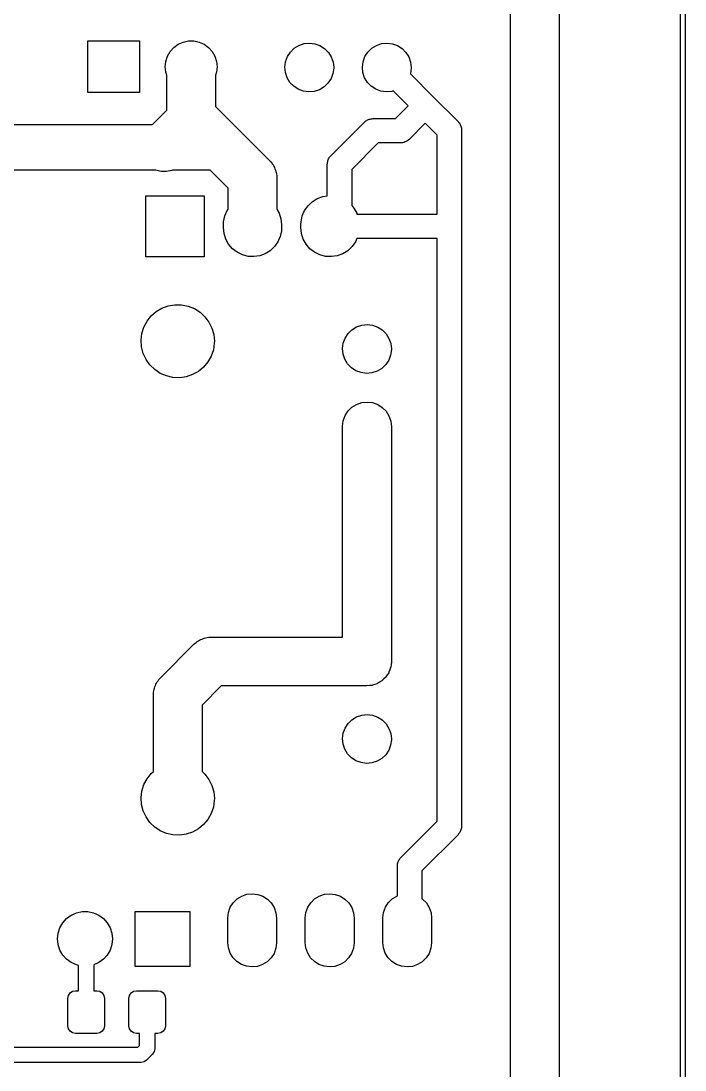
# Model space of a CAD drawing. Extents: x 10 to 287, y -200 to -10.
# Drawn here: x 185.16 to 206.92, y -85.2 to -50.8 of the extents above; entities that cross this region are included whole.
import ezdxf

# ---------------------------------------------------------------- set-up
doc = ezdxf.new("R2010")
doc.units = 0
doc.layers.add('BLACK', color=7, linetype='CONTINUOUS')

msp = doc.modelspace()

# ---------------------------------------------------------------- linework, layer by layer
at = {"layer": 'BLACK', "linetype": 'CONTINUOUS'}
for p, q in [((206.921, -36.8038), (206.921, -122.27)), ((206.771, -122.195), (206.771, -36.8788)), ((202.8, -49.4), (202.8, -95.8868)), ((201.2, -95.5554), (201.2, -49.7241)), ((187.35, -53.15), (187.35, -51.45)), ((187.35, -51.45), (189.05, -51.45)), ((189.05, -51.45), (189.05, -53.15)), ((190.171, -51.6683), (190.315, -51.5639)), ((190.315, -51.5639), (190.477, -51.4916)), ((190.477, -51.4916), (190.651, -51.4547)), ((190.651, -51.4547), (190.829, -51.4547)), ((190.829, -51.4547), (191.003, -51.4916)), ((191.003, -51.4916), (191.165, -51.5639)), ((191.165, -51.5639), (191.309, -51.6683)), ((194.269, -51.6011), (194.438, -51.5437)), ((194.438, -51.5437), (194.616, -51.525)), ((194.616, -51.525), (194.793, -51.5461)), ((194.793, -51.5461), (194.961, -51.606)), ((196.809, -51.6011), (196.978, -51.5437)), ((196.978, -51.5437), (197.156, -51.525)), ((197.156, -51.525), (197.333, -51.5461)), ((197.333, -51.5461), (197.501, -51.606)), ((189.963, -51.9543), (190.052, -51.8004)), ((190.052, -51.8004), (190.171, -51.6683)), ((191.309, -51.6683), (191.428, -51.8004)), ((191.428, -51.8004), (191.517, -51.9543)), ((193.893, -51.9693), (193.99, -51.8194)), ((193.99, -51.8194), (194.117, -51.6946)), ((194.117, -51.6946), (194.269, -51.6011)), ((194.961, -51.606), (195.111, -51.7015)), ((195.111, -51.7015), (195.237, -51.8281)), ((195.237, -51.8281), (195.331, -51.9793)), ((196.433, -51.9693), (196.53, -51.8194)), ((196.53, -51.8194), (196.657, -51.6946)), ((196.657, -51.6946), (196.809, -51.6011)), ((197.501, -51.606), (197.651, -51.7015)), ((197.651, -51.7015), (197.777, -51.8281)), ((197.777, -51.8281), (197.871, -51.9793)), ((189.89, -52.3), (189.909, -52.1233)), ((189.909, -52.1233), (189.963, -51.9543)), ((191.517, -51.9543), (191.571, -52.1233)), ((191.571, -52.1233), (191.59, -52.3)), ((193.81, -52.3138), (193.832, -52.1369)), ((193.832, -52.1369), (193.893, -51.9693)), ((195.331, -51.9793), (195.39, -52.1478)), ((195.39, -52.1478), (195.41, -52.325)), ((196.35, -52.3138), (196.372, -52.1369)), ((196.372, -52.1369), (196.433, -51.9693)), ((197.871, -51.9793), (197.93, -52.1478)), ((197.93, -52.1478), (197.95, -52.325)), ((189.909, -52.4767), (189.89, -52.3)), ((189.94, -52.5734), (189.909, -52.4767)), ((189.94, -53.7286), (189.94, -52.5734)), ((191.571, -52.4767), (191.54, -52.5734)), ((191.54, -52.5734), (191.54, -53.6086)), ((191.59, -52.3), (191.571, -52.4767)), ((193.827, -52.4913), (193.81, -52.3138)), ((193.884, -52.6606), (193.827, -52.4913)), ((195.385, -52.524), (195.322, -52.6907)), ((195.41, -52.3473), (195.385, -52.524)), ((195.41, -52.325), (195.41, -52.3473)), ((196.367, -52.4913), (196.35, -52.3138)), ((196.424, -52.6606), (196.367, -52.4913)), ((197.925, -52.524), (197.922, -52.5314)), ((197.922, -52.5314), (198.695, -53.3047)), ((197.95, -52.3473), (197.925, -52.524)), ((197.95, -52.325), (197.95, -52.3473)), ((193.976, -52.8131), (193.884, -52.6606)), ((194.1, -52.9414), (193.976, -52.8131)), ((194.249, -53.0391), (194.1, -52.9414)), ((195.094, -52.9622), (194.94, -53.0535)), ((195.223, -52.8392), (195.094, -52.9622)), ((195.322, -52.6907), (195.223, -52.8392)), ((196.516, -52.8131), (196.424, -52.6606)), ((196.64, -52.9414), (196.516, -52.8131)), ((196.789, -53.0391), (196.64, -52.9414)), ((189.05, -53.15), (187.35, -53.15)), ((194.416, -53.1012), (194.249, -53.0391)), ((194.593, -53.1248), (194.416, -53.1012)), ((194.771, -53.1087), (194.593, -53.1248)), ((194.94, -53.0535), (194.771, -53.1087)), ((196.956, -53.1012), (196.789, -53.0391)), ((197.133, -53.1248), (196.956, -53.1012)), ((197.311, -53.1087), (197.133, -53.1248)), ((197.354, -53.0947), (197.311, -53.1087)), ((197.847, -53.5875), (197.354, -53.0947)), ((198.695, -53.3047), (198.695, -53.3047)), ((198.695, -53.3047), (199.483, -54.0922)), ((191.54, -53.6086), (192.666, -54.7343)), ((197.434, -54), (197.847, -53.5875)), ((189.474, -54.1946), (189.94, -53.7286)), ((196.607, -54.0147), (196.637, -54.0049)), ((196.637, -54.0049), (196.669, -54.0049)), ((196.669, -54.0049), (196.7, -54)), ((196.7, -54), (197.434, -54)), ((178.937, -54.1946), (189.474, -54.1946)), ((195.317, -55.2172), (196.417, -54.1172)), ((196.417, -54.1172), (196.443, -54.0987)), ((196.443, -54.0987), (196.465, -54.0764)), ((196.465, -54.0764), (196.493, -54.0621)), ((196.493, -54.0621), (196.518, -54.0436)), ((196.518, -54.0436), (196.548, -54.0339)), ((196.548, -54.0339), (196.576, -54.0196)), ((196.576, -54.0196), (196.607, -54.0147)), ((198.412, -54.1532), (197.883, -54.6828)), ((198.8, -54.5407), (198.412, -54.1532)), ((199.483, -54.0922), (199.501, -54.1176)), ((199.501, -54.1176), (199.524, -54.1399)), ((199.524, -54.1399), (199.538, -54.1679)), ((199.538, -54.1679), (199.556, -54.1934)), ((199.556, -54.1934), (199.566, -54.2233)), ((199.566, -54.2233), (199.58, -54.2514)), ((199.58, -54.2514), (199.585, -54.2825)), ((199.585, -54.2825), (199.595, -54.3124)), ((199.595, -54.3124), (199.595, -54.3439)), ((199.595, -54.3439), (199.6, -54.375)), ((197.883, -54.6828), (197.857, -54.7013)), ((198.8, -57.1296), (198.8, -54.5407)), ((199.6, -54.375), (199.6, -77.2)), ((192.666, -54.7343), (192.666, -54.7344)), ((192.666, -54.7344), (193.315, -55.3832)), ((196.866, -54.8), (196, -55.6657)), ((197.6, -54.8), (196.866, -54.8)), ((197.631, -54.7951), (197.6, -54.8)), ((197.663, -54.7951), (197.631, -54.7951)), ((197.693, -54.7853), (197.663, -54.7951)), ((197.724, -54.7804), (197.693, -54.7853)), ((197.752, -54.7661), (197.724, -54.7804)), ((197.782, -54.7564), (197.752, -54.7661)), ((197.807, -54.7379), (197.782, -54.7564)), ((197.835, -54.7236), (197.807, -54.7379)), ((197.857, -54.7013), (197.835, -54.7236)), ((193.315, -55.3832), (193.322, -55.3911)), ((195.215, -55.4075), (195.22, -55.3764)), ((195.22, -55.3764), (195.234, -55.3483)), ((195.234, -55.3483), (195.244, -55.3184)), ((195.244, -55.3184), (195.262, -55.2929)), ((195.262, -55.2929), (195.276, -55.2649)), ((195.276, -55.2649), (195.299, -55.2426)), ((195.299, -55.2426), (195.317, -55.2172)), ((189.579, -55.6946), (179.579, -55.6946)), ((189.584, -55.6973), (189.579, -55.6946)), ((189.758, -55.7386), (189.584, -55.6973)), ((190.111, -55.7028), (189.936, -55.7405)), ((190.128, -55.6946), (190.111, -55.7028)), ((191.363, -55.6946), (190.128, -55.6946)), ((191.534, -55.8657), (191.363, -55.6946)), ((193.322, -55.3911), (193.347, -55.4232)), ((193.347, -55.4232), (193.376, -55.4519)), ((193.376, -55.4519), (193.402, -55.4934)), ((193.402, -55.4934), (193.432, -55.5321)), ((193.432, -55.5321), (193.449, -55.5688)), ((193.449, -55.5688), (193.47, -55.6032)), ((193.47, -55.6032), (193.486, -55.6494)), ((193.486, -55.6494), (193.507, -55.6937)), ((193.507, -55.6937), (193.516, -55.7333)), ((195.2, -55.5), (195.205, -55.4689)), ((195.2, -56.5371), (195.2, -55.5)), ((195.205, -55.4374), (195.215, -55.4075)), ((195.205, -55.4689), (195.205, -55.4374)), ((196, -55.6657), (196, -56.8557)), ((189.936, -55.7405), (189.758, -55.7386)), ((191.949, -56.2802), (191.534, -55.8657)), ((191.534, -55.8657), (191.534, -55.8657)), ((193.516, -55.7333), (193.529, -55.7716)), ((193.529, -55.7716), (193.534, -55.8202)), ((193.534, -55.8202), (193.545, -55.868)), ((193.545, -55.868), (193.544, -55.9086)), ((193.544, -55.9086), (193.549, -55.9489)), ((193.549, -55.9489), (193.549, -56.9707)), ((191.949, -56.9725), (191.949, -56.2802)), ((189.256, -58.5296), (189.256, -56.5296)), ((189.256, -56.5296), (191.161, -56.5296)), ((191.161, -56.5296), (191.161, -58.5296)), ((194.568, -56.8597), (194.708, -56.7274)), ((194.708, -56.7274), (194.871, -56.626)), ((194.871, -56.626), (195.052, -56.5595)), ((195.052, -56.5595), (195.2, -56.5371)), ((191.841, -57.1941), (191.917, -57.0174)), ((191.917, -57.0174), (191.949, -56.9725)), ((193.549, -56.9707), (193.624, -57.1069)), ((194.381, -57.1941), (194.457, -57.0174)), ((194.457, -57.0174), (194.568, -56.8597)), ((196, -56.8557), (196.071, -56.9385)), ((196.071, -56.9385), (196.164, -57.1069)), ((191.796, -57.4821), (191.802, -57.3825)), ((191.802, -57.3825), (191.841, -57.1941)), ((193.624, -57.1069), (193.682, -57.2906)), ((193.682, -57.2906), (193.701, -57.4821)), ((194.336, -57.4821), (194.342, -57.3825)), ((194.342, -57.3825), (194.381, -57.1941)), ((196.164, -57.1069), (196.171, -57.1296)), ((196.171, -57.1296), (198.8, -57.1296)), ((191.796, -57.5771), (191.796, -57.4821)), ((191.816, -57.7686), (191.796, -57.5771)), ((191.873, -57.9523), (191.816, -57.7686)), ((193.696, -57.6767), (193.657, -57.8651)), ((193.701, -57.5771), (193.696, -57.6767)), ((193.701, -57.4821), (193.701, -57.5771)), ((194.336, -57.5771), (194.336, -57.4821)), ((194.356, -57.7686), (194.336, -57.5771)), ((194.413, -57.9523), (194.356, -57.7686)), ((191.967, -58.1207), (191.873, -57.9523)), ((192.092, -58.2669), (191.967, -58.1207)), ((193.58, -58.0418), (193.47, -58.1995)), ((193.657, -57.8651), (193.58, -58.0418)), ((194.507, -58.1207), (194.413, -57.9523)), ((194.632, -58.2669), (194.507, -58.1207)), ((196.12, -58.0418), (196.01, -58.1995)), ((196.169, -57.9296), (196.12, -58.0418)), ((198.8, -57.9296), (196.169, -57.9296)), ((198.8, -77.0343), (198.8, -57.9296)), ((192.244, -58.3849), (192.092, -58.2669)), ((192.417, -58.4699), (192.244, -58.3849)), ((192.603, -58.5184), (192.417, -58.4699)), ((193.166, -58.4332), (192.986, -58.4997)), ((193.33, -58.3318), (193.166, -58.4332)), ((193.47, -58.1995), (193.33, -58.3318)), ((194.784, -58.3849), (194.632, -58.2669)), ((194.957, -58.4699), (194.784, -58.3849)), ((195.143, -58.5184), (194.957, -58.4699)), ((195.706, -58.4332), (195.526, -58.4997)), ((195.87, -58.3318), (195.706, -58.4332)), ((196.01, -58.1995), (195.87, -58.3318)), ((191.161, -58.5296), (189.256, -58.5296)), ((192.795, -58.5285), (192.603, -58.5184)), ((192.986, -58.4997), (192.795, -58.5285)), ((195.335, -58.5285), (195.143, -58.5184)), ((195.526, -58.4997), (195.335, -58.5285)), ((189.783, -60.2169), (189.989, -60.1409)), ((189.989, -60.1409), (190.206, -60.1037)), ((190.206, -60.1037), (190.425, -60.1066)), ((190.425, -60.1066), (190.641, -60.1494)), ((190.641, -60.1494), (190.845, -60.2308)), ((189.294, -60.6464), (189.43, -60.474)), ((189.43, -60.474), (189.595, -60.3292)), ((189.595, -60.3292), (189.783, -60.2169)), ((190.845, -60.2308), (191.031, -60.348)), ((191.031, -60.348), (191.192, -60.497)), ((191.192, -60.497), (191.323, -60.673)), ((189.126, -61.0505), (189.191, -60.8408)), ((189.191, -60.8408), (189.294, -60.6464)), ((191.323, -60.673), (191.42, -60.87)), ((191.42, -60.87), (191.48, -61.0813)), ((196.007, -60.9246), (196.159, -60.8311)), ((196.159, -60.8311), (196.328, -60.7737)), ((196.328, -60.7737), (196.506, -60.755)), ((196.506, -60.755), (196.683, -60.7761)), ((196.683, -60.7761), (196.851, -60.836)), ((196.851, -60.836), (197.001, -60.9315)), ((189.1, -61.2686), (189.126, -61.0505)), ((191.48, -61.0813), (191.5, -61.3)), ((195.722, -61.3669), (195.783, -61.1993)), ((195.783, -61.1993), (195.88, -61.0494)), ((195.88, -61.0494), (196.007, -60.9246)), ((197.001, -60.9315), (197.127, -61.0581)), ((197.127, -61.0581), (197.221, -61.2093)), ((197.221, -61.2093), (197.28, -61.3778)), ((189.115, -61.4877), (189.1, -61.2686)), ((189.169, -61.7006), (189.115, -61.4877)), ((191.498, -61.3628), (191.467, -61.5801)), ((191.5, -61.3), (191.498, -61.3628)), ((195.7, -61.5438), (195.722, -61.3669)), ((195.717, -61.7213), (195.7, -61.5438)), ((197.28, -61.3778), (197.3, -61.555)), ((197.3, -61.555), (197.3, -61.5773)), ((189.261, -61.9), (189.169, -61.7006)), ((189.388, -62.0793), (189.261, -61.9)), ((191.396, -61.7881), (191.289, -61.9797)), ((191.467, -61.5801), (191.396, -61.7881)), ((195.774, -61.8906), (195.717, -61.7213)), ((195.866, -62.0431), (195.774, -61.8906)), ((197.275, -61.754), (197.212, -61.9207)), ((197.3, -61.5773), (197.275, -61.754)), ((189.545, -62.2326), (189.388, -62.0793)), ((189.727, -62.3546), (189.545, -62.2326)), ((191.149, -62.1485), (190.98, -62.289)), ((191.289, -61.9797), (191.149, -62.1485)), ((195.99, -62.1714), (195.866, -62.0431)), ((196.139, -62.2691), (195.99, -62.1714)), ((196.984, -62.1922), (196.83, -62.2835)), ((197.113, -62.0692), (196.984, -62.1922)), ((197.212, -61.9207), (197.113, -62.0692)), ((189.929, -62.4413), (189.727, -62.3546)), ((190.143, -62.4897), (189.929, -62.4413)), ((190.363, -62.4984), (190.143, -62.4897)), ((190.58, -62.4668), (190.363, -62.4984)), ((190.788, -62.3963), (190.58, -62.4668)), ((190.98, -62.289), (190.788, -62.3963)), ((196.306, -62.3312), (196.139, -62.2691)), ((196.483, -62.3548), (196.306, -62.3312)), ((196.661, -62.3387), (196.483, -62.3548)), ((196.83, -62.2835), (196.661, -62.3387)), ((196.328, -63.3137), (196.506, -63.295)), ((196.506, -63.295), (196.683, -63.3161)), ((195.783, -63.7393), (195.88, -63.5894)), ((195.88, -63.5894), (196.007, -63.4646)), ((196.007, -63.4646), (196.159, -63.3711)), ((196.159, -63.3711), (196.328, -63.3137)), ((196.683, -63.3161), (196.851, -63.376)), ((196.851, -63.376), (197.001, -63.4715)), ((197.001, -63.4715), (197.127, -63.5981)), ((197.127, -63.5981), (197.221, -63.7493)), ((195.7, -64.0838), (195.722, -63.9069)), ((195.722, -63.9069), (195.783, -63.7393)), ((197.221, -63.7493), (197.28, -63.9178)), ((197.28, -63.9178), (197.3, -64.095)), ((195.7, -64.095), (195.7, -64.0838)), ((195.7, -71.005), (195.7, -64.095)), ((197.3, -64.095), (197.3, -71.805)), ((190.837, -71.2315), (190.869, -71.2066)), ((190.869, -71.2066), (190.898, -71.178)), ((190.898, -71.178), (190.94, -71.1521)), ((190.94, -71.1521), (190.978, -71.1222)), ((190.978, -71.1222), (191.015, -71.105)), ((191.015, -71.105), (191.049, -71.0835)), ((191.049, -71.0835), (191.096, -71.0674)), ((191.096, -71.0674), (191.14, -71.0468)), ((191.14, -71.0468), (191.179, -71.0382)), ((191.179, -71.0382), (191.218, -71.0249)), ((191.218, -71.0249), (191.266, -71.0194)), ((191.266, -71.0194), (191.314, -71.0091)), ((191.314, -71.0091), (191.355, -71.0095)), ((191.355, -71.0095), (191.395, -71.005)), ((191.395, -71.005), (195.7, -71.005)), ((189.734, -72.3343), (190.829, -71.2393)), ((190.829, -71.2393), (190.837, -71.2315)), ((197.3, -71.8273), (197.288, -71.9074)), ((197.3, -71.805), (197.3, -71.8104)), ((197.3, -71.8104), (197.3, -71.8106)), ((197.3, -71.8106), (197.3, -71.8108)), ((197.3, -71.8108), (197.3, -71.8162)), ((197.3, -71.8162), (197.3, -71.8169)), ((197.3, -71.8169), (197.3, -71.8273)), ((197.167, -72.238), (197.123, -72.3063)), ((197.212, -72.1707), (197.167, -72.238)), ((197.214, -72.1654), (197.212, -72.1707)), ((197.217, -72.1607), (197.214, -72.1654)), ((197.218, -72.1581), (197.217, -72.1607)), ((197.219, -72.1557), (197.218, -72.1581)), ((197.246, -72.0795), (197.219, -72.1557)), ((197.275, -72.004), (197.246, -72.0795)), ((197.276, -71.9984), (197.275, -72.004)), ((197.278, -71.9931), (197.276, -71.9984)), ((197.279, -71.9877), (197.278, -71.9903)), ((197.278, -71.9903), (197.278, -71.9931)), ((197.288, -71.9074), (197.279, -71.9877)), ((189.567, -72.5902), (189.583, -72.5443)), ((189.583, -72.5443), (189.605, -72.5102)), ((189.605, -72.5102), (189.623, -72.4737)), ((189.623, -72.4737), (189.654, -72.4355)), ((189.654, -72.4355), (189.68, -72.3944)), ((189.68, -72.3944), (189.709, -72.366)), ((189.709, -72.366), (189.734, -72.3343)), ((196.754, -72.5585), (196.677, -72.5851)), ((196.83, -72.5335), (196.754, -72.5585)), ((196.835, -72.5307), (196.83, -72.5335)), ((196.841, -72.5289), (196.835, -72.5307)), ((196.843, -72.5274), (196.841, -72.5289)), ((196.846, -72.5265), (196.843, -72.5274)), ((196.914, -72.4836), (196.846, -72.5265)), ((196.984, -72.4422), (196.914, -72.4836)), ((196.988, -72.4384), (196.984, -72.4422)), ((196.993, -72.4354), (196.988, -72.4384)), ((196.995, -72.4334), (196.993, -72.4354)), ((196.997, -72.432), (196.995, -72.4334)), ((197.054, -72.375), (196.997, -72.432)), ((197.113, -72.3192), (197.054, -72.375)), ((197.116, -72.3146), (197.113, -72.3192)), ((197.12, -72.3106), (197.116, -72.3146)), ((197.121, -72.3083), (197.12, -72.3106)), ((197.123, -72.3063), (197.121, -72.3083)), ((189.5, -72.8888), (189.505, -72.8486)), ((189.5, -72.9), (189.5, -72.8888)), ((189.5, -75.4122), (189.5, -72.9)), ((189.505, -72.808), (189.516, -72.7604)), ((189.505, -72.8486), (189.505, -72.808)), ((189.516, -72.7604), (189.522, -72.7119)), ((189.522, -72.7119), (189.536, -72.6738)), ((189.536, -72.6738), (189.545, -72.6343)), ((189.545, -72.6343), (189.567, -72.5902)), ((191.726, -72.605), (191.1, -73.2314)), ((196.5, -72.605), (191.726, -72.605)), ((196.58, -72.596), (196.5, -72.605)), ((196.661, -72.5887), (196.58, -72.596)), ((196.666, -72.5869), (196.661, -72.5887)), ((196.672, -72.5863), (196.666, -72.5869)), ((196.674, -72.5854), (196.672, -72.5863)), ((196.677, -72.5851), (196.674, -72.5854)), ((191.1, -73.2314), (191.1, -75.4122)), ((196.159, -73.6211), (196.328, -73.5637)), ((196.328, -73.5637), (196.506, -73.545)), ((196.506, -73.545), (196.683, -73.5661)), ((196.683, -73.5661), (196.851, -73.626)), ((195.783, -73.9893), (195.88, -73.8394)), ((195.88, -73.8394), (196.007, -73.7146)), ((196.007, -73.7146), (196.159, -73.6211)), ((196.851, -73.626), (197.001, -73.7215)), ((197.001, -73.7215), (197.127, -73.8481)), ((197.127, -73.8481), (197.221, -73.9993)), ((195.7, -74.3338), (195.722, -74.1569)), ((195.722, -74.1569), (195.783, -73.9893)), ((197.221, -73.9993), (197.28, -74.1678)), ((197.28, -74.1678), (197.3, -74.345)), ((195.717, -74.5113), (195.7, -74.3338)), ((195.774, -74.6806), (195.717, -74.5113)), ((197.275, -74.544), (197.212, -74.7107)), ((197.3, -74.3673), (197.275, -74.544)), ((197.3, -74.345), (197.3, -74.3673)), ((195.866, -74.8331), (195.774, -74.6806)), ((195.99, -74.9614), (195.866, -74.8331)), ((196.139, -75.0591), (195.99, -74.9614)), ((196.984, -74.9822), (196.83, -75.0735)), ((197.113, -74.8592), (196.984, -74.9822)), ((197.212, -74.7107), (197.113, -74.8592)), ((196.306, -75.1212), (196.139, -75.0591)), ((196.483, -75.1448), (196.306, -75.1212)), ((196.661, -75.1287), (196.483, -75.1448)), ((196.83, -75.0735), (196.661, -75.1287)), ((189.191, -75.8408), (189.294, -75.6464)), ((189.294, -75.6464), (189.43, -75.474)), ((189.43, -75.474), (189.5, -75.4122)), ((191.1, -75.4122), (191.192, -75.497)), ((191.192, -75.497), (191.323, -75.673)), ((191.323, -75.673), (191.42, -75.87)), ((189.126, -76.0505), (189.191, -75.8408)), ((191.42, -75.87), (191.48, -76.0813)), ((189.1, -76.2686), (189.126, -76.0505)), ((189.115, -76.4877), (189.1, -76.2686)), ((191.498, -76.3628), (191.467, -76.5801)), ((191.48, -76.0813), (191.5, -76.3)), ((191.5, -76.3), (191.498, -76.3628)), ((189.169, -76.7006), (189.115, -76.4877)), ((189.261, -76.9), (189.169, -76.7006)), ((191.467, -76.5801), (191.396, -76.7881)), ((189.388, -77.0793), (189.261, -76.9)), ((191.289, -76.9797), (191.149, -77.1485)), ((191.396, -76.7881), (191.289, -76.9797)), ((197.617, -78.2172), (198.8, -77.0343)), ((189.545, -77.2326), (189.388, -77.0793)), ((189.727, -77.3546), (189.545, -77.2326)), ((189.929, -77.4413), (189.727, -77.3546)), ((190.788, -77.3963), (190.58, -77.4668)), ((190.98, -77.289), (190.788, -77.3963)), ((191.149, -77.1485), (190.98, -77.289)), ((199.556, -77.3816), (199.538, -77.4071)), ((199.566, -77.3517), (199.556, -77.3816)), ((199.58, -77.3236), (199.566, -77.3517)), ((199.585, -77.2925), (199.58, -77.3236)), ((199.595, -77.2626), (199.585, -77.2925)), ((199.6, -77.2), (199.595, -77.2311)), ((199.595, -77.2311), (199.595, -77.2626)), ((190.143, -77.4897), (189.929, -77.4413)), ((190.363, -77.4984), (190.143, -77.4897)), ((190.58, -77.4668), (190.363, -77.4984)), ((199.483, -77.4828), (198.3, -78.6657)), ((199.501, -77.4574), (199.483, -77.4828)), ((199.524, -77.4351), (199.501, -77.4574)), ((199.538, -77.4071), (199.524, -77.4351)), ((197.505, -78.4374), (197.515, -78.4075)), ((197.515, -78.4075), (197.52, -78.3764)), ((197.52, -78.3764), (197.534, -78.3483)), ((197.534, -78.3483), (197.544, -78.3184)), ((197.544, -78.3184), (197.562, -78.2929)), ((197.562, -78.2929), (197.576, -78.2649)), ((197.576, -78.2649), (197.599, -78.2426)), ((197.599, -78.2426), (197.617, -78.2172)), ((197.5, -78.5), (197.505, -78.4689)), ((197.5, -79.4885), (197.5, -78.5)), ((197.505, -78.4689), (197.505, -78.4374)), ((198.3, -78.6657), (198.3, -79.5835)), ((192.398, -79.4959), (192.567, -79.4385)), ((192.567, -79.4385), (192.744, -79.4198)), ((192.744, -79.4198), (192.922, -79.4409)), ((192.922, -79.4409), (193.09, -79.5008)), ((194.938, -79.4959), (195.107, -79.4385)), ((195.107, -79.4385), (195.284, -79.4198)), ((195.284, -79.4198), (195.462, -79.4409)), ((195.462, -79.4409), (195.63, -79.5008)), ((192.022, -79.8641), (192.119, -79.7142)), ((192.119, -79.7142), (192.246, -79.5894)), ((192.246, -79.5894), (192.398, -79.4959)), ((193.09, -79.5008), (193.24, -79.5963)), ((193.24, -79.5963), (193.366, -79.7229)), ((193.366, -79.7229), (193.46, -79.8741)), ((194.562, -79.8641), (194.659, -79.7142)), ((194.659, -79.7142), (194.786, -79.5894)), ((194.786, -79.5894), (194.938, -79.4959)), ((195.63, -79.5008), (195.78, -79.5963)), ((195.78, -79.5963), (195.906, -79.7229)), ((195.906, -79.7229), (196, -79.8741)), ((197.102, -79.8641), (197.199, -79.7142)), ((197.199, -79.7142), (197.326, -79.5894)), ((197.326, -79.5894), (197.478, -79.4959)), ((197.478, -79.4959), (197.5, -79.4885)), ((198.3, -79.5835), (198.32, -79.5963)), ((198.32, -79.5963), (198.446, -79.7229)), ((198.446, -79.7229), (198.54, -79.8741)), ((186.658, -80.2312), (186.81, -80.1206)), ((186.81, -80.1206), (186.982, -80.044)), ((186.982, -80.044), (187.166, -80.0049)), ((187.166, -80.0049), (187.354, -80.0049)), ((187.354, -80.0049), (187.538, -80.044)), ((187.538, -80.044), (187.71, -80.1206)), ((187.71, -80.1206), (187.862, -80.2312)), ((188.9, -81.8), (188.9, -80)), ((188.9, -80), (190.7, -80)), ((190.7, -80), (190.7, -81.8)), ((191.939, -80.2086), (191.961, -80.0317)), ((191.961, -80.0317), (192.022, -79.8641)), ((193.46, -79.8741), (193.519, -80.0426)), ((193.519, -80.0426), (193.539, -80.2198)), ((194.479, -80.2086), (194.501, -80.0317)), ((194.501, -80.0317), (194.562, -79.8641)), ((196, -79.8741), (196.059, -80.0426)), ((196.059, -80.0426), (196.079, -80.2198)), ((197.019, -80.2086), (197.041, -80.0317)), ((197.041, -80.0317), (197.102, -79.8641)), ((198.54, -79.8741), (198.599, -80.0426)), ((198.599, -80.0426), (198.619, -80.2198)), ((186.438, -80.5339), (186.532, -80.371)), ((186.532, -80.371), (186.658, -80.2312)), ((187.862, -80.2312), (187.988, -80.371)), ((187.988, -80.371), (188.082, -80.5339)), ((191.939, -80.2198), (191.939, -80.2086)), ((191.939, -81.0198), (191.939, -80.2198)), ((193.539, -80.2198), (193.539, -81.0198)), ((194.479, -80.2198), (194.479, -80.2086)), ((194.479, -81.0198), (194.479, -80.2198)), ((196.079, -80.2198), (196.079, -81.0198)), ((197.019, -80.2198), (197.019, -80.2086)), ((197.019, -81.0198), (197.019, -80.2198)), ((198.619, -80.2198), (198.619, -81.0198)), ((186.36, -80.9), (186.38, -80.7129)), ((186.38, -80.7129), (186.438, -80.5339)), ((188.082, -80.5339), (188.14, -80.7129)), ((188.14, -80.7129), (188.16, -80.9)), ((186.38, -81.0871), (186.36, -80.9)), ((186.438, -81.2661), (186.38, -81.0871)), ((188.14, -81.0871), (188.082, -81.2661)), ((188.16, -80.9), (188.14, -81.0871)), ((191.959, -81.197), (191.939, -81.0198)), ((193.539, -81.031), (193.516, -81.2079)), ((193.539, -81.0198), (193.539, -81.031)), ((194.499, -81.197), (194.479, -81.0198)), ((196.079, -81.031), (196.056, -81.2079)), ((196.079, -81.0198), (196.079, -81.031)), ((197.039, -81.197), (197.019, -81.0198)), ((198.619, -81.031), (198.596, -81.2079)), ((198.619, -81.0198), (198.619, -81.031)), ((186.532, -81.429), (186.438, -81.2661)), ((186.658, -81.5688), (186.532, -81.429)), ((187.988, -81.429), (187.862, -81.5688)), ((188.082, -81.2661), (187.988, -81.429)), ((192.017, -81.3655), (191.959, -81.197)), ((192.112, -81.5167), (192.017, -81.3655)), ((192.238, -81.6433), (192.112, -81.5167)), ((193.359, -81.5254), (193.231, -81.6502)), ((193.455, -81.3755), (193.359, -81.5254)), ((193.516, -81.2079), (193.455, -81.3755)), ((194.557, -81.3655), (194.499, -81.197)), ((194.652, -81.5167), (194.557, -81.3655)), ((194.778, -81.6433), (194.652, -81.5167)), ((195.899, -81.5254), (195.771, -81.6502)), ((195.995, -81.3755), (195.899, -81.5254)), ((196.056, -81.2079), (195.995, -81.3755)), ((197.097, -81.3655), (197.039, -81.197)), ((197.192, -81.5167), (197.097, -81.3655)), ((197.318, -81.6433), (197.192, -81.5167)), ((198.439, -81.5254), (198.311, -81.6502)), ((198.535, -81.3755), (198.439, -81.5254)), ((198.596, -81.2079), (198.535, -81.3755)), ((186.81, -81.6794), (186.658, -81.5688)), ((186.982, -81.756), (186.81, -81.6794)), ((187.05, -81.7704), (186.982, -81.756)), ((187.05, -82.6), (187.05, -81.7704)), ((187.71, -81.6794), (187.55, -81.7507)), ((187.55, -81.7507), (187.55, -82.6)), ((187.862, -81.5688), (187.71, -81.6794)), ((190.7, -81.8), (188.9, -81.8)), ((192.388, -81.7388), (192.238, -81.6433)), ((192.556, -81.7987), (192.388, -81.7388)), ((192.733, -81.8198), (192.556, -81.7987)), ((192.911, -81.8011), (192.733, -81.8198)), ((193.079, -81.7437), (192.911, -81.8011)), ((193.231, -81.6502), (193.079, -81.7437)), ((194.928, -81.7388), (194.778, -81.6433)), ((195.096, -81.7987), (194.928, -81.7388)), ((195.273, -81.8198), (195.096, -81.7987)), ((195.451, -81.8011), (195.273, -81.8198)), ((195.619, -81.7437), (195.451, -81.8011)), ((195.771, -81.6502), (195.619, -81.7437)), ((197.468, -81.7388), (197.318, -81.6433)), ((197.636, -81.7987), (197.468, -81.7388)), ((197.813, -81.8198), (197.636, -81.7987)), ((197.991, -81.8011), (197.813, -81.8198)), ((198.159, -81.7437), (197.991, -81.8011)), ((198.311, -81.6502), (198.159, -81.7437)), ((186.7, -82.85), (186.719, -82.7543)), ((186.7, -83.75), (186.7, -82.85)), ((186.719, -82.7543), (186.773, -82.6732)), ((186.773, -82.6732), (186.854, -82.619)), ((186.854, -82.619), (186.95, -82.6)), ((186.95, -82.6), (187.05, -82.6)), ((187.55, -82.6), (187.65, -82.6)), ((187.65, -82.6), (187.746, -82.619)), ((187.746, -82.619), (187.827, -82.6732)), ((187.827, -82.6732), (187.881, -82.7543)), ((187.881, -82.7543), (187.9, -82.85)), ((187.9, -82.85), (187.9, -83.75)), ((188.7, -82.85), (188.719, -82.7543)), ((188.7, -83.75), (188.7, -82.85)), ((188.719, -82.7543), (188.773, -82.6732)), ((188.773, -82.6732), (188.854, -82.619)), ((188.854, -82.619), (188.95, -82.6)), ((188.95, -82.6), (189.65, -82.6)), ((189.65, -82.6), (189.746, -82.619)), ((189.746, -82.619), (189.827, -82.6732)), ((189.827, -82.6732), (189.881, -82.7543)), ((189.881, -82.7543), (189.9, -82.85)), ((189.9, -82.85), (189.9, -83.75)), ((186.719, -83.8457), (186.7, -83.75)), ((186.773, -83.9268), (186.719, -83.8457)), ((186.854, -83.981), (186.773, -83.9268)), ((187.827, -83.9268), (187.746, -83.981)), ((187.881, -83.8457), (187.827, -83.9268)), ((187.9, -83.75), (187.881, -83.8457)), ((188.719, -83.8457), (188.7, -83.75)), ((188.773, -83.9268), (188.719, -83.8457)), ((188.854, -83.981), (188.773, -83.9268)), ((189.827, -83.9268), (189.746, -83.981)), ((189.881, -83.8457), (189.827, -83.9268)), ((189.9, -83.75), (189.881, -83.8457)), ((186.95, -84), (186.854, -83.981)), ((187.65, -84), (186.95, -84)), ((187.746, -83.981), (187.65, -84)), ((188.95, -84), (188.854, -83.981)), ((189.05, -84), (188.95, -84)), ((189.05, -84.3964), (189.05, -84)), ((189.65, -84), (189.55, -84)), ((189.55, -84), (189.55, -84.5)), ((189.746, -83.981), (189.65, -84)), ((175.55, -84.45), (188.996, -84.45)), ((188.996, -84.45), (189.05, -84.3964)), ((189.531, -84.5957), (189.477, -84.6768)), ((189.532, -84.5928), (189.531, -84.5957)), ((189.55, -84.5), (189.532, -84.5928)), ((189.55, -84.5), (189.55, -84.5)), ((189.1, -84.95), (129.6, -84.95)), ((189.196, -84.931), (189.1, -84.95)), ((189.277, -84.8768), (189.196, -84.931)), ((189.477, -84.6768), (189.277, -84.8768)), ((189.477, -84.6768), (189.477, -84.6768))]:
    msp.add_line(p, q, dxfattribs=at)

doc.saveas('drawing.dxf')
